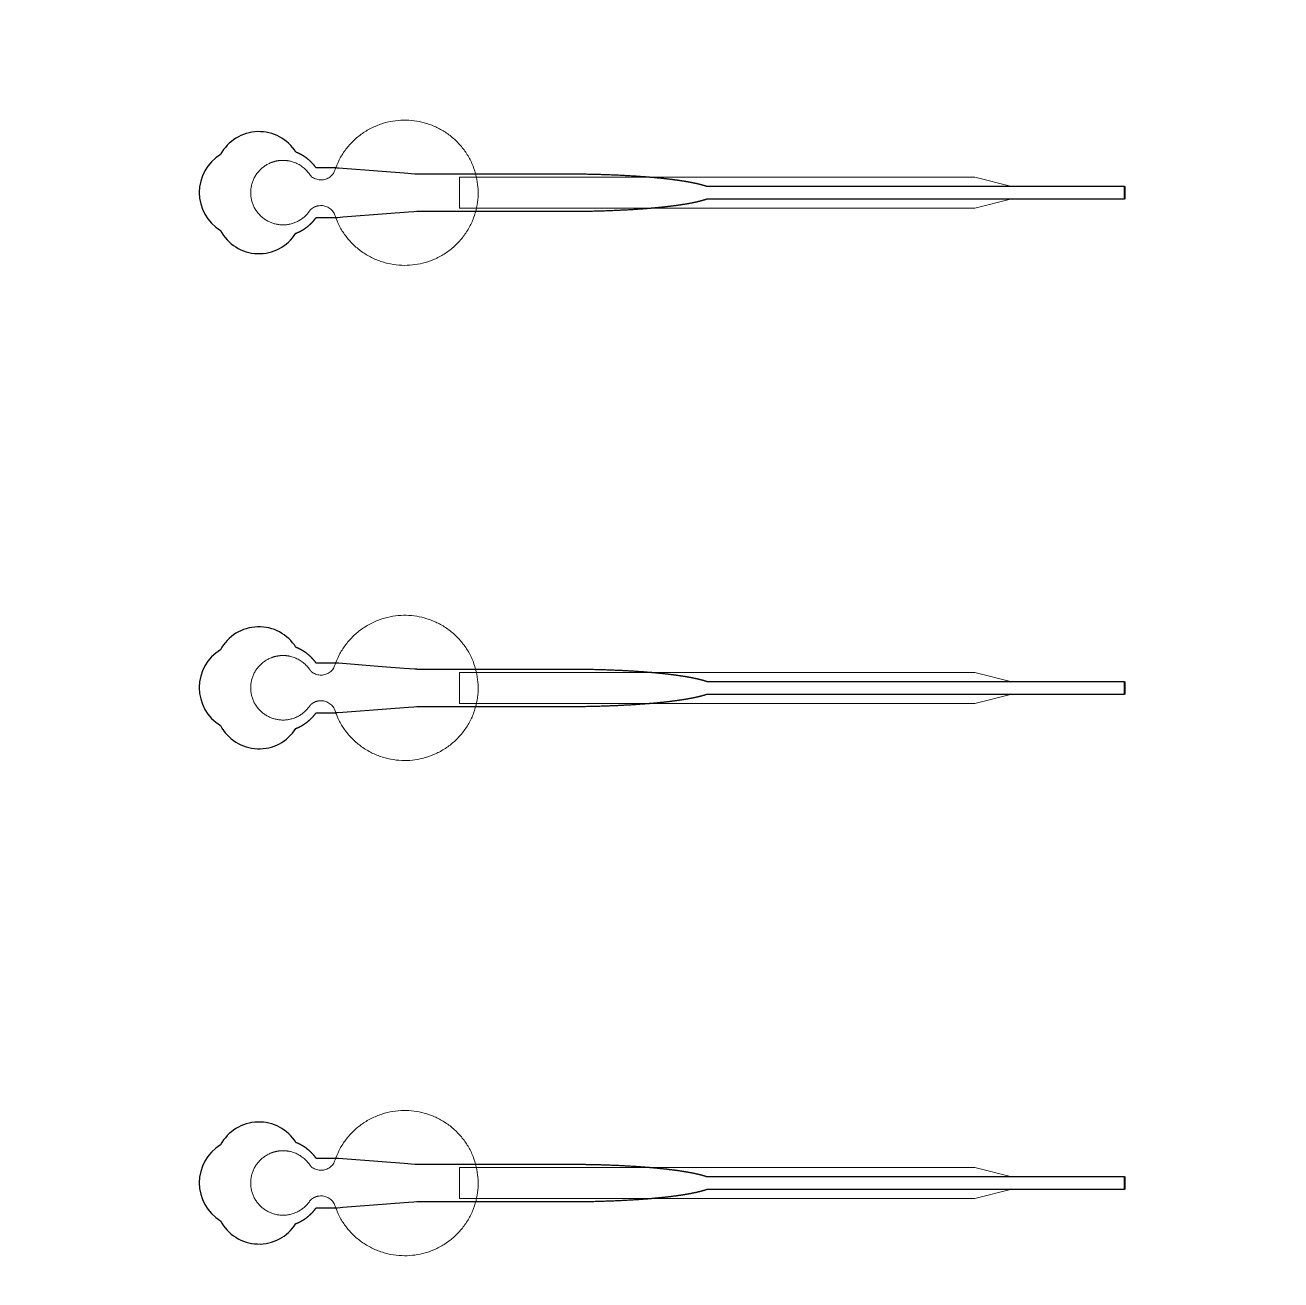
# Model space of a CAD drawing. Header units: inches. Extents: x -52997 to 52003, y -52254 to 52746.
# Drawn here: x 17342 to 22411, y -6581 to -1513 of the extents above; entities that cross this region are included whole.
import ezdxf

# ---------------------------------------------------------------- set-up
doc = ezdxf.new("R2010")
doc.units = ezdxf.units.IN
doc.header["$MEASUREMENT"] = 0
doc.layers.add('1', color=1, linetype='Continuous')
doc.layers.add('2', color=140, linetype='Continuous', lineweight=0)
doc.layers.add('3', color=90, linetype='Continuous', lineweight=0)

msp = doc.modelspace()

# ---------------------------------------------------------------- linework, layer by layer
at = {"layer": '1'}
for points in [[(-16283.4, -47485.7), (0, -47485.7), (16283.4, -47485.7, 5.999107)], [(-16250, -47285.7), (0, -47285.7), (16250, -47285.7, 5.986812)], [(-13685.8, -45485.7), (0, -45485.7), (13685.8, -45485.7, 6.794322)], [(18435, -2353.6), (18435.3, -2353.4), (18436.2, -2353.1), (18437, -2352.8), (18437.9, -2352.4), (18438.7, -2352.1), (18439.6, -2351.8), (18440.4, -2351.4), (18441.3, -2351), (18442.1, -2350.7), (18443, -2350.3), (18443.8, -2349.9), (18444.7, -2349.5), (18445.5, -2349.1), (18446.4, -2348.7), (18447.3, -2348.3), (18448.1, -2347.9), (18449, -2347.5), (18449.8, -2347.1), (18450.7, -2346.6), (18451.5, -2346.2), (18452.4, -2345.8), (18453.3, -2345.3), (18454.1, -2344.9), (18455, -2344.4), (18455.8, -2343.9), (18456.7, -2343.5), (18457.5, -2343), (18458.4, -2342.5), (18459.3, -2342), (18460.1, -2341.5), (18461, -2341), (18461.8, -2340.5), (18462.7, -2340), (18463.5, -2339.5), (18464.4, -2339), (18465.2, -2338.4), (18466.1, -2337.9), (18466.9, -2337.3), (18467.8, -2336.8), (18468.6, -2336.2), (18469.4, -2335.7), (18470.3, -2335.1), (18471.1, -2334.6), (18471.9, -2334), (18472.8, -2333.4), (18473.6, -2332.8), (18474.4, -2332.2), (18475.3, -2331.6), (18476.1, -2331), (18476.9, -2330.4), (18477.7, -2329.8), (18478.5, -2329.2), (18479.3, -2328.6), (18480.1, -2328), (18480.9, -2327.3), (18481.8, -2326.7), (18482.5, -2326.1), (18483.3, -2325.4), (18484.1, -2324.8), (18484.9, -2324.1), (18485.7, -2323.5), (18486.5, -2322.8), (18487.3, -2322.2), (18488, -2321.5), (18488.8, -2320.8), (18489.6, -2320.1), (18490.3, -2319.5), (18491.1, -2318.8), (18491.8, -2318.1), (18492.6, -2317.4), (18493.3, -2316.7), (18494.1, -2316), (18494.8, -2315.3), (18495.5, -2314.6), (18496.3, -2313.9), (18497, -2313.2), (18497.7, -2312.5), (18498.4, -2311.7), (18499.1, -2311), (18499.8, -2310.3), (18500.5, -2309.6), (18501.2, -2308.8), (18501.9, -2308.1), (18502.6, -2307.4), (18503.2, -2306.6), (18503.9, -2305.9), (18504.6, -2305.2), (18505.2, -2304.4), (18505.9, -2303.7), (18506.5, -2302.9), (18507.1, -2302.2), (18507.8, -2301.4), (18508.4, -2300.7), (18509, -2299.9), (18509.6, -2299.1), (18510.3, -2298.4), (18510.9, -2297.6), (18511.5, -2296.9), (18512, -2296.1), (18512.6, -2295.3), (18513.2, -2294.6), (18513.8, -2293.8), (18514.3, -2293), (18514.9, -2292.3), (18515.5, -2291.5), (18516, -2290.7), (18516.5, -2290), (18560.1, -2290), (18581.9, -2290), (18592.8, -2290), (18595.6, -2290), (18596.9, -2290), (18597, -2290), (18597, -2290), (18597, -2290), (18597, -2290), (18597, -2289.9), (18597.1, -2289.9), (18597.4, -2289.9), (18598.1, -2289.9), (18599.5, -2289.8), (18602.3, -2289.5), (18624.3, -2287.9), (18801, -2274.3), (18889.3, -2267.5), (18911.4, -2265.8), (18922.4, -2265), (18922.8, -2265), (18922.9, -2265), (18922.9, -2265), (18922.9, -2265), (18923, -2265), (18923.4, -2265), (19183.9, -2265), (19190.2, -2265), (19202.8, -2265), (19303.3, -2265), (19504.3, -2265), (19516.9, -2265), (19523.1, -2265), (19526.3, -2265), (19527.9, -2265), (19528.2, -2265), (19528.4, -2265), (19528.5, -2265), (19528.6, -2265), (19528.6, -2265), (19528.6, -2265), (19529.2, -2265), (19533.8, -2264.9), (19538.4, -2264.9), (19543, -2264.9), (19547.6, -2264.9), (19552.3, -2264.9), (19556.9, -2264.9), (19561.6, -2264.8), (19566.3, -2264.8), (19571, -2264.8), (19575.7, -2264.7), (19580.4, -2264.7), (19585.1, -2264.6), (19589.9, -2264.6), (19594.6, -2264.5), (19599.3, -2264.4), (19604.1, -2264.4), (19608.9, -2264.3), (19613.7, -2264.2), (19618.4, -2264.1), (19623.2, -2264), (19628, -2263.9), (19632.8, -2263.8), (19637.6, -2263.7), (19642.4, -2263.6), (19647.3, -2263.5), (19652.1, -2263.3), (19656.9, -2263.2), (19661.7, -2263.1), (19666.6, -2262.9), (19671.4, -2262.8), (19676.2, -2262.6), (19681.1, -2262.5), (19685.9, -2262.3), (19690.7, -2262.2), (19695.6, -2262), (19700.4, -2261.8), (19705.2, -2261.6), (19710, -2261.4), (19714.9, -2261.2), (19719.7, -2261), (19724.5, -2260.8), (19729.3, -2260.6), (19734.1, -2260.4), (19738.9, -2260.2), (19743.7, -2260), (19748.5, -2259.7), (19753.3, -2259.5), (19758, -2259.3), (19762.8, -2259), (19767.5, -2258.7), (19772.3, -2258.5), (19777, -2258.2), (19781.7, -2258), (19786.4, -2257.7), (19791.1, -2257.4), (19795.8, -2257.1), (19800.5, -2256.8), (19805.1, -2256.5), (19809.8, -2256.2), (19814.4, -2255.9), (19819, -2255.6), (19823.6, -2255.3), (19828.2, -2254.9), (19830.4, -2254.8), (19832.7, -2254.6), (19835, -2254.4), (19837.3, -2254.3), (19839.5, -2254.1), (19841.8, -2253.9), (19844, -2253.8), (19846.3, -2253.6), (19848.5, -2253.4), (19850.7, -2253.2), (19853, -2253), (19855.2, -2252.9), (19857.4, -2252.7), (19859.6, -2252.5), (19861.8, -2252.3), (19864.1, -2252.1), (19866.3, -2251.9), (19868.4, -2251.8), (19870.6, -2251.6), (19872.8, -2251.4), (19875, -2251.2), (19877.2, -2251), (19879.3, -2250.8), (19881.5, -2250.6), (19883.6, -2250.4), (19885.8, -2250.2), (19887.9, -2250), (19890, -2249.8), (19892.2, -2249.6), (19894.3, -2249.4), (19896.4, -2249.2), (19898.5, -2249), (19900.6, -2248.8), (19902.7, -2248.6), (19904.8, -2248.4), (19906.8, -2248.2), (19908.9, -2248), (19911, -2247.7), (19913, -2247.5), (19915.1, -2247.3), (19917.1, -2247.1), (19919.2, -2246.9), (19921.2, -2246.7), (19923.2, -2246.4), (19925.2, -2246.2), (19927.2, -2246), (19929.2, -2245.8), (19931.2, -2245.6), (19933.2, -2245.3), (19935.2, -2245.1), (19937.1, -2244.9), (19939.1, -2244.7), (19941, -2244.4), (19943, -2244.2), (19944.9, -2244), (19946.8, -2243.7), (19948.7, -2243.5), (19950.7, -2243.3), (19952.6, -2243), (19954.4, -2242.8), (19956.3, -2242.5), (19958.2, -2242.3), (19960.1, -2242.1), (19961.9, -2241.8), (19963.8, -2241.6), (19965.6, -2241.3), (19967.4, -2241.1), (19969.3, -2240.9), (19971.1, -2240.6), (19972.9, -2240.4), (19974.7, -2240.1), (19976.5, -2239.9), (19978.2, -2239.6), (19980, -2239.4), (19981.8, -2239.1), (19983.5, -2238.9), (19985.2, -2238.6), (19987, -2238.3), (19988.7, -2238.1), (19990.4, -2237.8), (19992.1, -2237.6), (19993.8, -2237.3), (19995.5, -2237.1), (19997.2, -2236.8), (19998.8, -2236.5), (20000.5, -2236.3), (20002.1, -2236), (20003.7, -2235.8), (20005.4, -2235.5), (20007, -2235.2), (20008.6, -2235), (20010.2, -2234.7), (20011.8, -2234.4), (20013.3, -2234.2), (20014.9, -2233.9), (20016.5, -2233.6), (20018, -2233.3), (20019.5, -2233.1), (20021, -2232.8), (20022.6, -2232.5), (20024.1, -2232.3), (20025.6, -2232), (20027, -2231.7), (20028.5, -2231.4), (20030, -2231.2), (20031.4, -2230.9), (20032.9, -2230.6), (20034.3, -2230.3), (20035.7, -2230), (20037.1, -2229.8), (20038.5, -2229.5), (20039.9, -2229.2), (20041.3, -2228.9), (20042.6, -2228.6), (20044, -2228.4), (20045.3, -2228.1), (20046.7, -2227.8), (20048, -2227.5), (20049.3, -2227.2), (20050.6, -2226.9), (20051.9, -2226.6), (20053.2, -2226.4), (20054.4, -2226.1), (20055.7, -2225.8), (20057, -2225.5), (20058.2, -2225.2), (20059.4, -2224.9), (20060.6, -2224.6), (20061.8, -2224.3), (20063, -2224), (20064.2, -2223.8), (20065.4, -2223.5), (20066.5, -2223.2), (20067.7, -2222.9), (20068.8, -2222.6), (20069.9, -2222.3), (20071.1, -2222), (20072.2, -2221.7), (20073.3, -2221.4), (20074.3, -2221.1), (20075.4, -2220.8), (20076.5, -2220.5), (20077.5, -2220.2), (20078.6, -2219.9), (20079.6, -2219.6), (20080.6, -2219.3), (20081.6, -2219), (20082.6, -2218.8), (20083.6, -2218.5), (20084.6, -2218.2), (20085.5, -2217.9), (20086.5, -2217.6), (20087.4, -2217.3), (20088.3, -2217), (20089.3, -2216.7), (20090.2, -2216.4), (20091.1, -2216.1), (20091.9, -2215.8), (20092.8, -2215.5), (20094.2, -2215), (21779.9, -2215.2), (21779.9, -2165), (20094.3, -2165), (20094, -2164.9), (20093.2, -2164.6), (20092.3, -2164.2), (20091.4, -2163.9), (20090.5, -2163.6), (20089.6, -2163.3), (20088.7, -2163), (20087.8, -2162.7), (20086.8, -2162.4), (20085.9, -2162.2), (20084.9, -2161.9), (20083.9, -2161.6), (20083, -2161.3), (20082, -2161), (20081, -2160.7), (20079.9, -2160.4), (20078.9, -2160.1), (20077.9, -2159.8), (20076.8, -2159.5), (20075.8, -2159.2), (20074.7, -2158.9), (20073.6, -2158.6), (20072.5, -2158.3), (20071.4, -2158), (20070.3, -2157.7), (20069.2, -2157.4), (20068, -2157.1), (20066.9, -2156.8), (20065.7, -2156.5), (20064.6, -2156.2), (20063.4, -2155.9), (20062.2, -2155.6), (20061, -2155.4), (20059.8, -2155.1), (20058.5, -2154.8), (20057.3, -2154.5), (20056.1, -2154.2), (20054.8, -2153.9), (20053.5, -2153.6), (20052.3, -2153.3), (20051, -2153), (20049.7, -2152.8), (20048.4, -2152.5), (20047, -2152.2), (20045.7, -2151.9), (20044.3, -2151.6), (20043, -2151.3), (20041.6, -2151.1), (20040.3, -2150.8), (20038.9, -2150.5), (20037.5, -2150.2), (20036.1, -2149.9), (20034.6, -2149.7), (20033.2, -2149.4), (20031.8, -2149.1), (20030.3, -2148.8), (20028.9, -2148.5), (20027.4, -2148.3), (20025.9, -2148), (20024.4, -2147.7), (20022.9, -2147.4), (20021.4, -2147.2), (20019.9, -2146.9), (20018.3, -2146.6), (20016.8, -2146.3), (20015.3, -2146.1), (20013.7, -2145.8), (20012.1, -2145.5), (20010.5, -2145.3), (20008.9, -2145), (20007.3, -2144.7), (20005.7, -2144.5), (20004.1, -2144.2), (20002.5, -2143.9), (20000.8, -2143.7), (19999.2, -2143.4), (19997.5, -2143.2), (19995.8, -2142.9), (19994.2, -2142.6), (19992.5, -2142.4), (19990.8, -2142.1), (19989.1, -2141.9), (19987.3, -2141.6), (19985.6, -2141.4), (19983.9, -2141.1), (19982.1, -2140.8), (19980.4, -2140.6), (19978.6, -2140.3), (19976.8, -2140.1), (19975, -2139.8), (19973.2, -2139.6), (19971.4, -2139.3), (19969.6, -2139.1), (19967.8, -2138.9), (19966, -2138.6), (19964.1, -2138.4), (19962.3, -2138.1), (19960.4, -2137.9), (19958.6, -2137.6), (19956.7, -2137.4), (19954.8, -2137.2), (19952.9, -2136.9), (19951, -2136.7), (19949.1, -2136.5), (19947.2, -2136.2), (19945.3, -2136), (19943.4, -2135.8), (19941.4, -2135.5), (19939.5, -2135.3), (19937.5, -2135.1), (19935.6, -2134.8), (19933.6, -2134.6), (19931.6, -2134.4), (19929.6, -2134.2), (19927.6, -2133.9), (19925.6, -2133.7), (19923.6, -2133.5), (19921.6, -2133.3), (19919.6, -2133.1), (19917.6, -2132.8), (19915.5, -2132.6), (19913.5, -2132.4), (19911.4, -2132.2), (19909.4, -2132), (19907.3, -2131.8), (19905.2, -2131.6), (19903.1, -2131.4), (19901.1, -2131.1), (19899, -2130.9), (19896.9, -2130.7), (19894.7, -2130.5), (19892.6, -2130.3), (19890.5, -2130.1), (19888.4, -2129.9), (19886.3, -2129.7), (19884.1, -2129.5), (19882, -2129.3), (19879.8, -2129.1), (19877.7, -2128.9), (19875.5, -2128.8), (19873.3, -2128.6), (19871.1, -2128.4), (19869, -2128.2), (19866.8, -2128), (19864.6, -2127.8), (19862.4, -2127.6), (19860.2, -2127.4), (19858, -2127.3), (19855.8, -2127.1), (19853.5, -2126.9), (19851.3, -2126.7), (19849.1, -2126.5), (19846.8, -2126.4), (19844.6, -2126.2), (19842.4, -2126), (19840.1, -2125.8), (19837.9, -2125.7), (19835.6, -2125.5), (19833.3, -2125.3), (19831.1, -2125.2), (19826.5, -2124.8), (19821.9, -2124.5), (19817.4, -2124.2), (19812.8, -2123.9), (19808.1, -2123.6), (19803.5, -2123.3), (19798.9, -2123), (19794.2, -2122.7), (19789.5, -2122.4), (19784.9, -2122.1), (19780.2, -2121.9), (19775.5, -2121.6), (19770.7, -2121.3), (19766, -2121.1), (19761.3, -2120.8), (19756.5, -2120.6), (19751.8, -2120.3), (19747, -2120.1), (19742.2, -2119.9), (19737.5, -2119.6), (19732.7, -2119.4), (19727.9, -2119.2), (19723.1, -2119), (19718.3, -2118.8), (19713.5, -2118.6), (19708.7, -2118.4), (19703.9, -2118.2), (19699.1, -2118), (19694.3, -2117.9), (19689.5, -2117.7), (19684.7, -2117.5), (19679.9, -2117.4), (19675, -2117.2), (19670.2, -2117.1), (19665.4, -2116.9), (19660.6, -2116.8), (19655.8, -2116.7), (19651, -2116.5), (19646.2, -2116.4), (19641.5, -2116.3), (19636.7, -2116.2), (19631.9, -2116.1), (19627.1, -2116), (19622.3, -2115.9), (19617.6, -2115.8), (19612.8, -2115.7), (19608.1, -2115.6), (19603.4, -2115.5), (19598.6, -2115.5), (19593.9, -2115.4), (19589.2, -2115.3), (19584.5, -2115.3), (19579.8, -2115.2), (19575.1, -2115.2), (19570.4, -2115.1), (19565.8, -2115.1), (19561.1, -2115.1), (19556.5, -2115), (19551.9, -2115), (19547.3, -2115), (19542.7, -2115), (19540.4, -2115), (19539.8, -2115), (19539.5, -2115), (19539.4, -2115), (19539.2, -2115), (19537.6, -2115), (19531.2, -2115), (19518.5, -2115), (19467.5, -2115), (19263.5, -2115), (19212.6, -2115), (19187.1, -2115), (19180.7, -2115), (19179.1, -2115), (18923.3, -2115), (18922.9, -2115), (18922.9, -2115), (18922.9, -2115), (18922.8, -2115), (18922.7, -2115), (18922.4, -2114.9), (18921, -2114.8), (18915.5, -2114.4), (18871.3, -2111), (18783, -2104.2), (18606.4, -2090.7), (18600.8, -2090.2), (18598.1, -2090), (18597.4, -2090), (18597, -2090), (18597, -2090), (18597, -2090), (18597, -2090), (18597, -2090), (18596.9, -2090), (18596.9, -2090), (18596.6, -2090), (18593.8, -2090), (18588.4, -2090), (18577.5, -2090), (18555.7, -2090), (18533.9, -2090), (18523, -2090), (18517.6, -2090), (18516.9, -2090), (18516.7, -2090), (18516.6, -2090), (18516.6, -2090), (18516.6, -2090), (18516.5, -2090), (18516.5, -2089.9), (18516.1, -2089.4), (18515.3, -2088.2), (18514.5, -2087.1), (18513.7, -2086), (18512.9, -2084.9), (18512, -2083.8), (18511.2, -2082.6), (18510.3, -2081.5), (18509.4, -2080.4), (18508.5, -2079.3), (18507.6, -2078.2), (18506.7, -2077.1), (18505.7, -2076), (18504.8, -2074.9), (18503.8, -2073.8), (18502.8, -2072.7), (18501.8, -2071.7), (18500.8, -2070.6), (18499.8, -2069.5), (18498.8, -2068.4), (18497.8, -2067.4), (18496.7, -2066.3), (18495.6, -2065.3), (18494.6, -2064.2), (18493.5, -2063.2), (18492.4, -2062.2), (18491.3, -2061.1), (18490.1, -2060.1), (18489, -2059.1), (18487.9, -2058.1), (18486.7, -2057.1), (18485.5, -2056.1), (18484.4, -2055.1), (18483.2, -2054.2), (18482, -2053.2), (18480.8, -2052.3), (18479.5, -2051.3), (18478.3, -2050.4), (18477.1, -2049.4), (18475.8, -2048.5), (18474.6, -2047.6), (18473.3, -2046.7), (18472, -2045.8), (18470.7, -2044.9), (18469.4, -2044.1), (18468.1, -2043.2), (18466.8, -2042.4), (18465.5, -2041.5), (18464.2, -2040.7), (18462.8, -2039.9), (18461.5, -2039.1), (18460.1, -2038.3), (18458.8, -2037.5), (18457.4, -2036.8), (18456.1, -2036), (18454.7, -2035.3), (18453.3, -2034.5), (18451.9, -2033.8), (18450.5, -2033.1), (18449.1, -2032.4), (18447.7, -2031.8), (18446.3, -2031.1), (18444.9, -2030.4), (18443.5, -2029.8), (18442, -2029.2), (18440.6, -2028.6), (18439.2, -2028), (18437.8, -2027.4), (18436.3, -2026.8), (18435.1, -2026.4, 0.576044), (18130.5, -2035.7, 0.560065), (18130.5, -2342.2, 0.578435)], [(18435, -4353.6), (18435.3, -4353.4), (18436.2, -4353.1), (18437, -4352.8), (18437.9, -4352.4), (18438.7, -4352.1), (18439.6, -4351.8), (18440.4, -4351.4), (18441.3, -4351), (18442.1, -4350.7), (18443, -4350.3), (18443.8, -4349.9), (18444.7, -4349.5), (18445.5, -4349.1), (18446.4, -4348.7), (18447.3, -4348.3), (18448.1, -4347.9), (18449, -4347.5), (18449.8, -4347.1), (18450.7, -4346.6), (18451.5, -4346.2), (18452.4, -4345.8), (18453.3, -4345.3), (18454.1, -4344.9), (18455, -4344.4), (18455.8, -4343.9), (18456.7, -4343.5), (18457.5, -4343), (18458.4, -4342.5), (18459.3, -4342), (18460.1, -4341.5), (18461, -4341), (18461.8, -4340.5), (18462.7, -4340), (18463.5, -4339.5), (18464.4, -4339), (18465.2, -4338.4), (18466.1, -4337.9), (18466.9, -4337.3), (18467.8, -4336.8), (18468.6, -4336.2), (18469.4, -4335.7), (18470.3, -4335.1), (18471.1, -4334.6), (18471.9, -4334), (18472.8, -4333.4), (18473.6, -4332.8), (18474.4, -4332.2), (18475.3, -4331.6), (18476.1, -4331), (18476.9, -4330.4), (18477.7, -4329.8), (18478.5, -4329.2), (18479.3, -4328.6), (18480.1, -4328), (18480.9, -4327.3), (18481.8, -4326.7), (18482.5, -4326.1), (18483.3, -4325.4), (18484.1, -4324.8), (18484.9, -4324.1), (18485.7, -4323.5), (18486.5, -4322.8), (18487.3, -4322.2), (18488, -4321.5), (18488.8, -4320.8), (18489.6, -4320.1), (18490.3, -4319.5), (18491.1, -4318.8), (18491.8, -4318.1), (18492.6, -4317.4), (18493.3, -4316.7), (18494.1, -4316), (18494.8, -4315.3), (18495.5, -4314.6), (18496.3, -4313.9), (18497, -4313.2), (18497.7, -4312.5), (18498.4, -4311.7), (18499.1, -4311), (18499.8, -4310.3), (18500.5, -4309.6), (18501.2, -4308.8), (18501.9, -4308.1), (18502.6, -4307.4), (18503.2, -4306.6), (18503.9, -4305.9), (18504.6, -4305.2), (18505.2, -4304.4), (18505.9, -4303.7), (18506.5, -4302.9), (18507.1, -4302.2), (18507.8, -4301.4), (18508.4, -4300.7), (18509, -4299.9), (18509.6, -4299.1), (18510.3, -4298.4), (18510.9, -4297.6), (18511.5, -4296.9), (18512, -4296.1), (18512.6, -4295.3), (18513.2, -4294.6), (18513.8, -4293.8), (18514.3, -4293), (18514.9, -4292.3), (18515.5, -4291.5), (18516, -4290.7), (18516.5, -4290), (18560.1, -4290), (18581.9, -4290), (18592.8, -4290), (18595.6, -4290), (18596.9, -4290), (18597, -4290), (18597, -4290), (18597, -4290), (18597, -4290), (18597, -4289.9), (18597.1, -4289.9), (18597.4, -4289.9), (18598.1, -4289.9), (18599.5, -4289.8), (18602.3, -4289.5), (18624.3, -4287.9), (18801, -4274.3), (18889.3, -4267.5), (18911.4, -4265.8), (18922.4, -4265), (18922.8, -4265), (18922.9, -4265), (18922.9, -4265), (18922.9, -4265), (18923, -4265), (18923.4, -4265), (19183.9, -4265), (19190.2, -4265), (19202.8, -4265), (19303.3, -4265), (19504.3, -4265), (19516.9, -4265), (19523.1, -4265), (19526.3, -4265), (19527.9, -4265), (19528.2, -4265), (19528.4, -4265), (19528.5, -4265), (19528.6, -4265), (19528.6, -4265), (19528.6, -4265), (19529.2, -4265), (19533.8, -4264.9), (19538.4, -4264.9), (19543, -4264.9), (19547.6, -4264.9), (19552.3, -4264.9), (19556.9, -4264.9), (19561.6, -4264.8), (19566.3, -4264.8), (19571, -4264.8), (19575.7, -4264.7), (19580.4, -4264.7), (19585.1, -4264.6), (19589.9, -4264.6), (19594.6, -4264.5), (19599.3, -4264.4), (19604.1, -4264.4), (19608.9, -4264.3), (19613.7, -4264.2), (19618.4, -4264.1), (19623.2, -4264), (19628, -4263.9), (19632.8, -4263.8), (19637.6, -4263.7), (19642.4, -4263.6), (19647.3, -4263.5), (19652.1, -4263.3), (19656.9, -4263.2), (19661.7, -4263.1), (19666.6, -4262.9), (19671.4, -4262.8), (19676.2, -4262.6), (19681.1, -4262.5), (19685.9, -4262.3), (19690.7, -4262.2), (19695.6, -4262), (19700.4, -4261.8), (19705.2, -4261.6), (19710, -4261.4), (19714.9, -4261.2), (19719.7, -4261), (19724.5, -4260.8), (19729.3, -4260.6), (19734.1, -4260.4), (19738.9, -4260.2), (19743.7, -4260), (19748.5, -4259.7), (19753.3, -4259.5), (19758, -4259.3), (19762.8, -4259), (19767.5, -4258.7), (19772.3, -4258.5), (19777, -4258.2), (19781.7, -4258), (19786.4, -4257.7), (19791.1, -4257.4), (19795.8, -4257.1), (19800.5, -4256.8), (19805.1, -4256.5), (19809.8, -4256.2), (19814.4, -4255.9), (19819, -4255.6), (19823.6, -4255.3), (19828.2, -4254.9), (19830.4, -4254.8), (19832.7, -4254.6), (19835, -4254.4), (19837.3, -4254.3), (19839.5, -4254.1), (19841.8, -4253.9), (19844, -4253.8), (19846.3, -4253.6), (19848.5, -4253.4), (19850.7, -4253.2), (19853, -4253), (19855.2, -4252.9), (19857.4, -4252.7), (19859.6, -4252.5), (19861.8, -4252.3), (19864.1, -4252.1), (19866.3, -4251.9), (19868.4, -4251.8), (19870.6, -4251.6), (19872.8, -4251.4), (19875, -4251.2), (19877.2, -4251), (19879.3, -4250.8), (19881.5, -4250.6), (19883.6, -4250.4), (19885.8, -4250.2), (19887.9, -4250), (19890, -4249.8), (19892.2, -4249.6), (19894.3, -4249.4), (19896.4, -4249.2), (19898.5, -4249), (19900.6, -4248.8), (19902.7, -4248.6), (19904.8, -4248.4), (19906.8, -4248.2), (19908.9, -4248), (19911, -4247.7), (19913, -4247.5), (19915.1, -4247.3), (19917.1, -4247.1), (19919.2, -4246.9), (19921.2, -4246.7), (19923.2, -4246.4), (19925.2, -4246.2), (19927.2, -4246), (19929.2, -4245.8), (19931.2, -4245.6), (19933.2, -4245.3), (19935.2, -4245.1), (19937.1, -4244.9), (19939.1, -4244.7), (19941, -4244.4), (19943, -4244.2), (19944.9, -4244), (19946.8, -4243.7), (19948.7, -4243.5), (19950.7, -4243.3), (19952.6, -4243), (19954.4, -4242.8), (19956.3, -4242.5), (19958.2, -4242.3), (19960.1, -4242.1), (19961.9, -4241.8), (19963.8, -4241.6), (19965.6, -4241.3), (19967.4, -4241.1), (19969.3, -4240.9), (19971.1, -4240.6), (19972.9, -4240.4), (19974.7, -4240.1), (19976.5, -4239.9), (19978.2, -4239.6), (19980, -4239.4), (19981.8, -4239.1), (19983.5, -4238.9), (19985.2, -4238.6), (19987, -4238.3), (19988.7, -4238.1), (19990.4, -4237.8), (19992.1, -4237.6), (19993.8, -4237.3), (19995.5, -4237.1), (19997.2, -4236.8), (19998.8, -4236.5), (20000.5, -4236.3), (20002.1, -4236), (20003.7, -4235.8), (20005.4, -4235.5), (20007, -4235.2), (20008.6, -4235), (20010.2, -4234.7), (20011.8, -4234.4), (20013.3, -4234.2), (20014.9, -4233.9), (20016.5, -4233.6), (20018, -4233.3), (20019.5, -4233.1), (20021, -4232.8), (20022.6, -4232.5), (20024.1, -4232.3), (20025.6, -4232), (20027, -4231.7), (20028.5, -4231.4), (20030, -4231.2), (20031.4, -4230.9), (20032.9, -4230.6), (20034.3, -4230.3), (20035.7, -4230), (20037.1, -4229.8), (20038.5, -4229.5), (20039.9, -4229.2), (20041.3, -4228.9), (20042.6, -4228.6), (20044, -4228.4), (20045.3, -4228.1), (20046.7, -4227.8), (20048, -4227.5), (20049.3, -4227.2), (20050.6, -4226.9), (20051.9, -4226.6), (20053.2, -4226.4), (20054.4, -4226.1), (20055.7, -4225.8), (20057, -4225.5), (20058.2, -4225.2), (20059.4, -4224.9), (20060.6, -4224.6), (20061.8, -4224.3), (20063, -4224), (20064.2, -4223.8), (20065.4, -4223.5), (20066.5, -4223.2), (20067.7, -4222.9), (20068.8, -4222.6), (20069.9, -4222.3), (20071.1, -4222), (20072.2, -4221.7), (20073.3, -4221.4), (20074.3, -4221.1), (20075.4, -4220.8), (20076.5, -4220.5), (20077.5, -4220.2), (20078.6, -4219.9), (20079.6, -4219.6), (20080.6, -4219.3), (20081.6, -4219), (20082.6, -4218.8), (20083.6, -4218.5), (20084.6, -4218.2), (20085.5, -4217.9), (20086.5, -4217.6), (20087.4, -4217.3), (20088.3, -4217), (20089.3, -4216.7), (20090.2, -4216.4), (20091.1, -4216.1), (20091.9, -4215.8), (20092.8, -4215.5), (20094.2, -4215), (21779.9, -4215.2), (21779.9, -4165), (20094.3, -4165), (20094, -4164.9), (20093.2, -4164.6), (20092.3, -4164.2), (20091.4, -4163.9), (20090.5, -4163.6), (20089.6, -4163.3), (20088.7, -4163), (20087.8, -4162.7), (20086.8, -4162.4), (20085.9, -4162.2), (20084.9, -4161.9), (20083.9, -4161.6), (20083, -4161.3), (20082, -4161), (20081, -4160.7), (20079.9, -4160.4), (20078.9, -4160.1), (20077.9, -4159.8), (20076.8, -4159.5), (20075.8, -4159.2), (20074.7, -4158.9), (20073.6, -4158.6), (20072.5, -4158.3), (20071.4, -4158), (20070.3, -4157.7), (20069.2, -4157.4), (20068, -4157.1), (20066.9, -4156.8), (20065.7, -4156.5), (20064.6, -4156.2), (20063.4, -4155.9), (20062.2, -4155.6), (20061, -4155.4), (20059.8, -4155.1), (20058.5, -4154.8), (20057.3, -4154.5), (20056.1, -4154.2), (20054.8, -4153.9), (20053.5, -4153.6), (20052.3, -4153.3), (20051, -4153), (20049.7, -4152.8), (20048.4, -4152.5), (20047, -4152.2), (20045.7, -4151.9), (20044.3, -4151.6), (20043, -4151.3), (20041.6, -4151.1), (20040.3, -4150.8), (20038.9, -4150.5), (20037.5, -4150.2), (20036.1, -4149.9), (20034.6, -4149.7), (20033.2, -4149.4), (20031.8, -4149.1), (20030.3, -4148.8), (20028.9, -4148.5), (20027.4, -4148.3), (20025.9, -4148), (20024.4, -4147.7), (20022.9, -4147.4), (20021.4, -4147.2), (20019.9, -4146.9), (20018.3, -4146.6), (20016.8, -4146.3), (20015.3, -4146.1), (20013.7, -4145.8), (20012.1, -4145.5), (20010.5, -4145.3), (20008.9, -4145), (20007.3, -4144.7), (20005.7, -4144.5), (20004.1, -4144.2), (20002.5, -4143.9), (20000.8, -4143.7), (19999.2, -4143.4), (19997.5, -4143.2), (19995.8, -4142.9), (19994.2, -4142.6), (19992.5, -4142.4), (19990.8, -4142.1), (19989.1, -4141.9), (19987.3, -4141.6), (19985.6, -4141.4), (19983.9, -4141.1), (19982.1, -4140.8), (19980.4, -4140.6), (19978.6, -4140.3), (19976.8, -4140.1), (19975, -4139.8), (19973.2, -4139.6), (19971.4, -4139.3), (19969.6, -4139.1), (19967.8, -4138.9), (19966, -4138.6), (19964.1, -4138.4), (19962.3, -4138.1), (19960.4, -4137.9), (19958.6, -4137.6), (19956.7, -4137.4), (19954.8, -4137.2), (19952.9, -4136.9), (19951, -4136.7), (19949.1, -4136.5), (19947.2, -4136.2), (19945.3, -4136), (19943.4, -4135.8), (19941.4, -4135.5), (19939.5, -4135.3), (19937.5, -4135.1), (19935.6, -4134.8), (19933.6, -4134.6), (19931.6, -4134.4), (19929.6, -4134.2), (19927.6, -4133.9), (19925.6, -4133.7), (19923.6, -4133.5), (19921.6, -4133.3), (19919.6, -4133.1), (19917.6, -4132.8), (19915.5, -4132.6), (19913.5, -4132.4), (19911.4, -4132.2), (19909.4, -4132), (19907.3, -4131.8), (19905.2, -4131.6), (19903.1, -4131.4), (19901.1, -4131.1), (19899, -4130.9), (19896.9, -4130.7), (19894.7, -4130.5), (19892.6, -4130.3), (19890.5, -4130.1), (19888.4, -4129.9), (19886.3, -4129.7), (19884.1, -4129.5), (19882, -4129.3), (19879.8, -4129.1), (19877.7, -4128.9), (19875.5, -4128.8), (19873.3, -4128.6), (19871.1, -4128.4), (19869, -4128.2), (19866.8, -4128), (19864.6, -4127.8), (19862.4, -4127.6), (19860.2, -4127.4), (19858, -4127.3), (19855.8, -4127.1), (19853.5, -4126.9), (19851.3, -4126.7), (19849.1, -4126.5), (19846.8, -4126.4), (19844.6, -4126.2), (19842.4, -4126), (19840.1, -4125.8), (19837.9, -4125.7), (19835.6, -4125.5), (19833.3, -4125.3), (19831.1, -4125.2), (19826.5, -4124.8), (19821.9, -4124.5), (19817.4, -4124.2), (19812.8, -4123.9), (19808.1, -4123.6), (19803.5, -4123.3), (19798.9, -4123), (19794.2, -4122.7), (19789.5, -4122.4), (19784.9, -4122.1), (19780.2, -4121.9), (19775.5, -4121.6), (19770.7, -4121.3), (19766, -4121.1), (19761.3, -4120.8), (19756.5, -4120.6), (19751.8, -4120.3), (19747, -4120.1), (19742.2, -4119.9), (19737.5, -4119.6), (19732.7, -4119.4), (19727.9, -4119.2), (19723.1, -4119), (19718.3, -4118.8), (19713.5, -4118.6), (19708.7, -4118.4), (19703.9, -4118.2), (19699.1, -4118), (19694.3, -4117.9), (19689.5, -4117.7), (19684.7, -4117.5), (19679.9, -4117.4), (19675, -4117.2), (19670.2, -4117.1), (19665.4, -4116.9), (19660.6, -4116.8), (19655.8, -4116.7), (19651, -4116.5), (19646.2, -4116.4), (19641.5, -4116.3), (19636.7, -4116.2), (19631.9, -4116.1), (19627.1, -4116), (19622.3, -4115.9), (19617.6, -4115.8), (19612.8, -4115.7), (19608.1, -4115.6), (19603.4, -4115.5), (19598.6, -4115.5), (19593.9, -4115.4), (19589.2, -4115.3), (19584.5, -4115.3), (19579.8, -4115.2), (19575.1, -4115.2), (19570.4, -4115.1), (19565.8, -4115.1), (19561.1, -4115.1), (19556.5, -4115), (19551.9, -4115), (19547.3, -4115), (19542.7, -4115), (19540.4, -4115), (19539.8, -4115), (19539.5, -4115), (19539.4, -4115), (19539.2, -4115), (19537.6, -4115), (19531.2, -4115), (19518.5, -4115), (19467.5, -4115), (19263.5, -4115), (19212.6, -4115), (19187.1, -4115), (19180.7, -4115), (19179.1, -4115), (18923.3, -4115), (18922.9, -4115), (18922.9, -4115), (18922.9, -4115), (18922.8, -4115), (18922.7, -4115), (18922.4, -4114.9), (18921, -4114.8), (18915.5, -4114.4), (18871.3, -4111), (18783, -4104.2), (18606.4, -4090.7), (18600.8, -4090.2), (18598.1, -4090), (18597.4, -4090), (18597, -4090), (18597, -4090), (18597, -4090), (18597, -4090), (18597, -4090), (18596.9, -4090), (18596.9, -4090), (18596.6, -4090), (18593.8, -4090), (18588.4, -4090), (18577.5, -4090), (18555.7, -4090), (18533.9, -4090), (18523, -4090), (18517.6, -4090), (18516.9, -4090), (18516.7, -4090), (18516.6, -4090), (18516.6, -4090), (18516.6, -4090), (18516.5, -4090), (18516.5, -4089.9), (18516.1, -4089.4), (18515.3, -4088.2), (18514.5, -4087.1), (18513.7, -4086), (18512.9, -4084.9), (18512, -4083.8), (18511.2, -4082.6), (18510.3, -4081.5), (18509.4, -4080.4), (18508.5, -4079.3), (18507.6, -4078.2), (18506.7, -4077.1), (18505.7, -4076), (18504.8, -4074.9), (18503.8, -4073.8), (18502.8, -4072.7), (18501.8, -4071.7), (18500.8, -4070.6), (18499.8, -4069.5), (18498.8, -4068.4), (18497.8, -4067.4), (18496.7, -4066.3), (18495.6, -4065.3), (18494.6, -4064.2), (18493.5, -4063.2), (18492.4, -4062.2), (18491.3, -4061.1), (18490.1, -4060.1), (18489, -4059.1), (18487.9, -4058.1), (18486.7, -4057.1), (18485.5, -4056.1), (18484.4, -4055.1), (18483.2, -4054.2), (18482, -4053.2), (18480.8, -4052.3), (18479.5, -4051.3), (18478.3, -4050.4), (18477.1, -4049.4), (18475.8, -4048.5), (18474.6, -4047.6), (18473.3, -4046.7), (18472, -4045.8), (18470.7, -4044.9), (18469.4, -4044.1), (18468.1, -4043.2), (18466.8, -4042.4), (18465.5, -4041.5), (18464.2, -4040.7), (18462.8, -4039.9), (18461.5, -4039.1), (18460.1, -4038.3), (18458.8, -4037.5), (18457.4, -4036.8), (18456.1, -4036), (18454.7, -4035.3), (18453.3, -4034.5), (18451.9, -4033.8), (18450.5, -4033.1), (18449.1, -4032.4), (18447.7, -4031.8), (18446.3, -4031.1), (18444.9, -4030.4), (18443.5, -4029.8), (18442, -4029.2), (18440.6, -4028.6), (18439.2, -4028), (18437.8, -4027.4), (18436.3, -4026.8), (18435.1, -4026.4, 0.576044), (18130.5, -4035.7, 0.560065), (18130.5, -4342.2, 0.578435)], [(18435, -6353.6), (18435.3, -6353.4), (18436.2, -6353.1), (18437, -6352.8), (18437.9, -6352.4), (18438.7, -6352.1), (18439.6, -6351.8), (18440.4, -6351.4), (18441.3, -6351), (18442.1, -6350.7), (18443, -6350.3), (18443.8, -6349.9), (18444.7, -6349.5), (18445.5, -6349.1), (18446.4, -6348.7), (18447.3, -6348.3), (18448.1, -6347.9), (18449, -6347.5), (18449.8, -6347.1), (18450.7, -6346.6), (18451.5, -6346.2), (18452.4, -6345.8), (18453.3, -6345.3), (18454.1, -6344.9), (18455, -6344.4), (18455.8, -6343.9), (18456.7, -6343.5), (18457.5, -6343), (18458.4, -6342.5), (18459.3, -6342), (18460.1, -6341.5), (18461, -6341), (18461.8, -6340.5), (18462.7, -6340), (18463.5, -6339.5), (18464.4, -6339), (18465.2, -6338.4), (18466.1, -6337.9), (18466.9, -6337.3), (18467.8, -6336.8), (18468.6, -6336.2), (18469.4, -6335.7), (18470.3, -6335.1), (18471.1, -6334.6), (18471.9, -6334), (18472.8, -6333.4), (18473.6, -6332.8), (18474.4, -6332.2), (18475.3, -6331.6), (18476.1, -6331), (18476.9, -6330.4), (18477.7, -6329.8), (18478.5, -6329.2), (18479.3, -6328.6), (18480.1, -6328), (18480.9, -6327.3), (18481.8, -6326.7), (18482.5, -6326.1), (18483.3, -6325.4), (18484.1, -6324.8), (18484.9, -6324.1), (18485.7, -6323.5), (18486.5, -6322.8), (18487.3, -6322.2), (18488, -6321.5), (18488.8, -6320.8), (18489.6, -6320.1), (18490.3, -6319.5), (18491.1, -6318.8), (18491.8, -6318.1), (18492.6, -6317.4), (18493.3, -6316.7), (18494.1, -6316), (18494.8, -6315.3), (18495.5, -6314.6), (18496.3, -6313.9), (18497, -6313.2), (18497.7, -6312.5), (18498.4, -6311.7), (18499.1, -6311), (18499.8, -6310.3), (18500.5, -6309.6), (18501.2, -6308.8), (18501.9, -6308.1), (18502.6, -6307.4), (18503.2, -6306.6), (18503.9, -6305.9), (18504.6, -6305.2), (18505.2, -6304.4), (18505.9, -6303.7), (18506.5, -6302.9), (18507.1, -6302.2), (18507.8, -6301.4), (18508.4, -6300.7), (18509, -6299.9), (18509.6, -6299.1), (18510.3, -6298.4), (18510.9, -6297.6), (18511.5, -6296.9), (18512, -6296.1), (18512.6, -6295.3), (18513.2, -6294.6), (18513.8, -6293.8), (18514.3, -6293), (18514.9, -6292.3), (18515.5, -6291.5), (18516, -6290.7), (18516.5, -6290), (18560.1, -6290), (18581.9, -6290), (18592.8, -6290), (18595.6, -6290), (18596.9, -6290), (18597, -6290), (18597, -6290), (18597, -6290), (18597, -6290), (18597, -6289.9), (18597.1, -6289.9), (18597.4, -6289.9), (18598.1, -6289.9), (18599.5, -6289.8), (18602.3, -6289.5), (18624.3, -6287.9), (18801, -6274.3), (18889.3, -6267.5), (18911.4, -6265.8), (18922.4, -6265), (18922.8, -6265), (18922.9, -6265), (18922.9, -6265), (18922.9, -6265), (18923, -6265), (18923.4, -6265), (19183.9, -6265), (19190.2, -6265), (19202.8, -6265), (19303.3, -6265), (19504.3, -6265), (19516.9, -6265), (19523.1, -6265), (19526.3, -6265), (19527.9, -6265), (19528.2, -6265), (19528.4, -6265), (19528.5, -6265), (19528.6, -6265), (19528.6, -6265), (19528.6, -6265), (19529.2, -6265), (19533.8, -6264.9), (19538.4, -6264.9), (19543, -6264.9), (19547.6, -6264.9), (19552.3, -6264.9), (19556.9, -6264.9), (19561.6, -6264.8), (19566.3, -6264.8), (19571, -6264.8), (19575.7, -6264.7), (19580.4, -6264.7), (19585.1, -6264.6), (19589.9, -6264.6), (19594.6, -6264.5), (19599.3, -6264.4), (19604.1, -6264.4), (19608.9, -6264.3), (19613.7, -6264.2), (19618.4, -6264.1), (19623.2, -6264), (19628, -6263.9), (19632.8, -6263.8), (19637.6, -6263.7), (19642.4, -6263.6), (19647.3, -6263.5), (19652.1, -6263.3), (19656.9, -6263.2), (19661.7, -6263.1), (19666.6, -6262.9), (19671.4, -6262.8), (19676.2, -6262.6), (19681.1, -6262.5), (19685.9, -6262.3), (19690.7, -6262.2), (19695.6, -6262), (19700.4, -6261.8), (19705.2, -6261.6), (19710, -6261.4), (19714.9, -6261.2), (19719.7, -6261), (19724.5, -6260.8), (19729.3, -6260.6), (19734.1, -6260.4), (19738.9, -6260.2), (19743.7, -6260), (19748.5, -6259.7), (19753.3, -6259.5), (19758, -6259.3), (19762.8, -6259), (19767.5, -6258.7), (19772.3, -6258.5), (19777, -6258.2), (19781.7, -6258), (19786.4, -6257.7), (19791.1, -6257.4), (19795.8, -6257.1), (19800.5, -6256.8), (19805.1, -6256.5), (19809.8, -6256.2), (19814.4, -6255.9), (19819, -6255.6), (19823.6, -6255.3), (19828.2, -6254.9), (19830.4, -6254.8), (19832.7, -6254.6), (19835, -6254.4), (19837.3, -6254.3), (19839.5, -6254.1), (19841.8, -6253.9), (19844, -6253.8), (19846.3, -6253.6), (19848.5, -6253.4), (19850.7, -6253.2), (19853, -6253), (19855.2, -6252.9), (19857.4, -6252.7), (19859.6, -6252.5), (19861.8, -6252.3), (19864.1, -6252.1), (19866.3, -6251.9), (19868.4, -6251.8), (19870.6, -6251.6), (19872.8, -6251.4), (19875, -6251.2), (19877.2, -6251), (19879.3, -6250.8), (19881.5, -6250.6), (19883.6, -6250.4), (19885.8, -6250.2), (19887.9, -6250), (19890, -6249.8), (19892.2, -6249.6), (19894.3, -6249.4), (19896.4, -6249.2), (19898.5, -6249), (19900.6, -6248.8), (19902.7, -6248.6), (19904.8, -6248.4), (19906.8, -6248.2), (19908.9, -6248), (19911, -6247.7), (19913, -6247.5), (19915.1, -6247.3), (19917.1, -6247.1), (19919.2, -6246.9), (19921.2, -6246.7), (19923.2, -6246.4), (19925.2, -6246.2), (19927.2, -6246), (19929.2, -6245.8), (19931.2, -6245.6), (19933.2, -6245.3), (19935.2, -6245.1), (19937.1, -6244.9), (19939.1, -6244.7), (19941, -6244.4), (19943, -6244.2), (19944.9, -6244), (19946.8, -6243.7), (19948.7, -6243.5), (19950.7, -6243.3), (19952.6, -6243), (19954.4, -6242.8), (19956.3, -6242.5), (19958.2, -6242.3), (19960.1, -6242.1), (19961.9, -6241.8), (19963.8, -6241.6), (19965.6, -6241.3), (19967.4, -6241.1), (19969.3, -6240.9), (19971.1, -6240.6), (19972.9, -6240.4), (19974.7, -6240.1), (19976.5, -6239.9), (19978.2, -6239.6), (19980, -6239.4), (19981.8, -6239.1), (19983.5, -6238.9), (19985.2, -6238.6), (19987, -6238.3), (19988.7, -6238.1), (19990.4, -6237.8), (19992.1, -6237.6), (19993.8, -6237.3), (19995.5, -6237.1), (19997.2, -6236.8), (19998.8, -6236.5), (20000.5, -6236.3), (20002.1, -6236), (20003.7, -6235.8), (20005.4, -6235.5), (20007, -6235.2), (20008.6, -6235), (20010.2, -6234.7), (20011.8, -6234.4), (20013.3, -6234.2), (20014.9, -6233.9), (20016.5, -6233.6), (20018, -6233.3), (20019.5, -6233.1), (20021, -6232.8), (20022.6, -6232.5), (20024.1, -6232.3), (20025.6, -6232), (20027, -6231.7), (20028.5, -6231.4), (20030, -6231.2), (20031.4, -6230.9), (20032.9, -6230.6), (20034.3, -6230.3), (20035.7, -6230), (20037.1, -6229.8), (20038.5, -6229.5), (20039.9, -6229.2), (20041.3, -6228.9), (20042.6, -6228.6), (20044, -6228.4), (20045.3, -6228.1), (20046.7, -6227.8), (20048, -6227.5), (20049.3, -6227.2), (20050.6, -6226.9), (20051.9, -6226.6), (20053.2, -6226.4), (20054.4, -6226.1), (20055.7, -6225.8), (20057, -6225.5), (20058.2, -6225.2), (20059.4, -6224.9), (20060.6, -6224.6), (20061.8, -6224.3), (20063, -6224), (20064.2, -6223.8), (20065.4, -6223.5), (20066.5, -6223.2), (20067.7, -6222.9), (20068.8, -6222.6), (20069.9, -6222.3), (20071.1, -6222), (20072.2, -6221.7), (20073.3, -6221.4), (20074.3, -6221.1), (20075.4, -6220.8), (20076.5, -6220.5), (20077.5, -6220.2), (20078.6, -6219.9), (20079.6, -6219.6), (20080.6, -6219.3), (20081.6, -6219), (20082.6, -6218.8), (20083.6, -6218.5), (20084.6, -6218.2), (20085.5, -6217.9), (20086.5, -6217.6), (20087.4, -6217.3), (20088.3, -6217), (20089.3, -6216.7), (20090.2, -6216.4), (20091.1, -6216.1), (20091.9, -6215.8), (20092.8, -6215.5), (20094.2, -6215), (21779.9, -6215.2), (21779.9, -6165), (20094.3, -6165), (20094, -6164.9), (20093.2, -6164.6), (20092.3, -6164.2), (20091.4, -6163.9), (20090.5, -6163.6), (20089.6, -6163.3), (20088.7, -6163), (20087.8, -6162.7), (20086.8, -6162.4), (20085.9, -6162.2), (20084.9, -6161.9), (20083.9, -6161.6), (20083, -6161.3), (20082, -6161), (20081, -6160.7), (20079.9, -6160.4), (20078.9, -6160.1), (20077.9, -6159.8), (20076.8, -6159.5), (20075.8, -6159.2), (20074.7, -6158.9), (20073.6, -6158.6), (20072.5, -6158.3), (20071.4, -6158), (20070.3, -6157.7), (20069.2, -6157.4), (20068, -6157.1), (20066.9, -6156.8), (20065.7, -6156.5), (20064.6, -6156.2), (20063.4, -6155.9), (20062.2, -6155.6), (20061, -6155.4), (20059.8, -6155.1), (20058.5, -6154.8), (20057.3, -6154.5), (20056.1, -6154.2), (20054.8, -6153.9), (20053.5, -6153.6), (20052.3, -6153.3), (20051, -6153), (20049.7, -6152.8), (20048.4, -6152.5), (20047, -6152.2), (20045.7, -6151.9), (20044.3, -6151.6), (20043, -6151.3), (20041.6, -6151.1), (20040.3, -6150.8), (20038.9, -6150.5), (20037.5, -6150.2), (20036.1, -6149.9), (20034.6, -6149.7), (20033.2, -6149.4), (20031.8, -6149.1), (20030.3, -6148.8), (20028.9, -6148.5), (20027.4, -6148.3), (20025.9, -6148), (20024.4, -6147.7), (20022.9, -6147.4), (20021.4, -6147.2), (20019.9, -6146.9), (20018.3, -6146.6), (20016.8, -6146.3), (20015.3, -6146.1), (20013.7, -6145.8), (20012.1, -6145.5), (20010.5, -6145.3), (20008.9, -6145), (20007.3, -6144.7), (20005.7, -6144.5), (20004.1, -6144.2), (20002.5, -6143.9), (20000.8, -6143.7), (19999.2, -6143.4), (19997.5, -6143.2), (19995.8, -6142.9), (19994.2, -6142.6), (19992.5, -6142.4), (19990.8, -6142.1), (19989.1, -6141.9), (19987.3, -6141.6), (19985.6, -6141.4), (19983.9, -6141.1), (19982.1, -6140.8), (19980.4, -6140.6), (19978.6, -6140.3), (19976.8, -6140.1), (19975, -6139.8), (19973.2, -6139.6), (19971.4, -6139.3), (19969.6, -6139.1), (19967.8, -6138.9), (19966, -6138.6), (19964.1, -6138.4), (19962.3, -6138.1), (19960.4, -6137.9), (19958.6, -6137.6), (19956.7, -6137.4), (19954.8, -6137.2), (19952.9, -6136.9), (19951, -6136.7), (19949.1, -6136.5), (19947.2, -6136.2), (19945.3, -6136), (19943.4, -6135.8), (19941.4, -6135.5), (19939.5, -6135.3), (19937.5, -6135.1), (19935.6, -6134.8), (19933.6, -6134.6), (19931.6, -6134.4), (19929.6, -6134.2), (19927.6, -6133.9), (19925.6, -6133.7), (19923.6, -6133.5), (19921.6, -6133.3), (19919.6, -6133.1), (19917.6, -6132.8), (19915.5, -6132.6), (19913.5, -6132.4), (19911.4, -6132.2), (19909.4, -6132), (19907.3, -6131.8), (19905.2, -6131.6), (19903.1, -6131.4), (19901.1, -6131.1), (19899, -6130.9), (19896.9, -6130.7), (19894.7, -6130.5), (19892.6, -6130.3), (19890.5, -6130.1), (19888.4, -6129.9), (19886.3, -6129.7), (19884.1, -6129.5), (19882, -6129.3), (19879.8, -6129.1), (19877.7, -6128.9), (19875.5, -6128.8), (19873.3, -6128.6), (19871.1, -6128.4), (19869, -6128.2), (19866.8, -6128), (19864.6, -6127.8), (19862.4, -6127.6), (19860.2, -6127.4), (19858, -6127.3), (19855.8, -6127.1), (19853.5, -6126.9), (19851.3, -6126.7), (19849.1, -6126.5), (19846.8, -6126.4), (19844.6, -6126.2), (19842.4, -6126), (19840.1, -6125.8), (19837.9, -6125.7), (19835.6, -6125.5), (19833.3, -6125.3), (19831.1, -6125.2), (19826.5, -6124.8), (19821.9, -6124.5), (19817.4, -6124.2), (19812.8, -6123.9), (19808.1, -6123.6), (19803.5, -6123.3), (19798.9, -6123), (19794.2, -6122.7), (19789.5, -6122.4), (19784.9, -6122.1), (19780.2, -6121.9), (19775.5, -6121.6), (19770.7, -6121.3), (19766, -6121.1), (19761.3, -6120.8), (19756.5, -6120.6), (19751.8, -6120.3), (19747, -6120.1), (19742.2, -6119.9), (19737.5, -6119.6), (19732.7, -6119.4), (19727.9, -6119.2), (19723.1, -6119), (19718.3, -6118.8), (19713.5, -6118.6), (19708.7, -6118.4), (19703.9, -6118.2), (19699.1, -6118), (19694.3, -6117.9), (19689.5, -6117.7), (19684.7, -6117.5), (19679.9, -6117.4), (19675, -6117.2), (19670.2, -6117.1), (19665.4, -6116.9), (19660.6, -6116.8), (19655.8, -6116.7), (19651, -6116.5), (19646.2, -6116.4), (19641.5, -6116.3), (19636.7, -6116.2), (19631.9, -6116.1), (19627.1, -6116), (19622.3, -6115.9), (19617.6, -6115.8), (19612.8, -6115.7), (19608.1, -6115.6), (19603.4, -6115.5), (19598.6, -6115.5), (19593.9, -6115.4), (19589.2, -6115.3), (19584.5, -6115.3), (19579.8, -6115.2), (19575.1, -6115.2), (19570.4, -6115.1), (19565.8, -6115.1), (19561.1, -6115.1), (19556.5, -6115), (19551.9, -6115), (19547.3, -6115), (19542.7, -6115), (19540.4, -6115), (19539.8, -6115), (19539.5, -6115), (19539.4, -6115), (19539.2, -6115), (19537.6, -6115), (19531.2, -6115), (19518.5, -6115), (19467.5, -6115), (19263.5, -6115), (19212.6, -6115), (19187.1, -6115), (19180.7, -6115), (19179.1, -6115), (18923.3, -6115), (18922.9, -6115), (18922.9, -6115), (18922.9, -6115), (18922.8, -6115), (18922.7, -6115), (18922.4, -6114.9), (18921, -6114.8), (18915.5, -6114.4), (18871.3, -6111), (18783, -6104.2), (18606.4, -6090.7), (18600.8, -6090.2), (18598.1, -6090), (18597.4, -6090), (18597, -6090), (18597, -6090), (18597, -6090), (18597, -6090), (18597, -6090), (18596.9, -6090), (18596.9, -6090), (18596.6, -6090), (18593.8, -6090), (18588.4, -6090), (18577.5, -6090), (18555.7, -6090), (18533.9, -6090), (18523, -6090), (18517.6, -6090), (18516.9, -6090), (18516.7, -6090), (18516.6, -6090), (18516.6, -6090), (18516.6, -6090), (18516.5, -6090), (18516.5, -6089.9), (18516.1, -6089.4), (18515.3, -6088.2), (18514.5, -6087.1), (18513.7, -6086), (18512.9, -6084.9), (18512, -6083.8), (18511.2, -6082.6), (18510.3, -6081.5), (18509.4, -6080.4), (18508.5, -6079.3), (18507.6, -6078.2), (18506.7, -6077.1), (18505.7, -6076), (18504.8, -6074.9), (18503.8, -6073.8), (18502.8, -6072.7), (18501.8, -6071.7), (18500.8, -6070.6), (18499.8, -6069.5), (18498.8, -6068.4), (18497.8, -6067.4), (18496.7, -6066.3), (18495.6, -6065.3), (18494.6, -6064.2), (18493.5, -6063.2), (18492.4, -6062.2), (18491.3, -6061.1), (18490.1, -6060.1), (18489, -6059.1), (18487.9, -6058.1), (18486.7, -6057.1), (18485.5, -6056.1), (18484.4, -6055.1), (18483.2, -6054.2), (18482, -6053.2), (18480.8, -6052.3), (18479.5, -6051.3), (18478.3, -6050.4), (18477.1, -6049.4), (18475.8, -6048.5), (18474.6, -6047.6), (18473.3, -6046.7), (18472, -6045.8), (18470.7, -6044.9), (18469.4, -6044.1), (18468.1, -6043.2), (18466.8, -6042.4), (18465.5, -6041.5), (18464.2, -6040.7), (18462.8, -6039.9), (18461.5, -6039.1), (18460.1, -6038.3), (18458.8, -6037.5), (18457.4, -6036.8), (18456.1, -6036), (18454.7, -6035.3), (18453.3, -6034.5), (18451.9, -6033.8), (18450.5, -6033.1), (18449.1, -6032.4), (18447.7, -6031.8), (18446.3, -6031.1), (18444.9, -6030.4), (18443.5, -6029.8), (18442, -6029.2), (18440.6, -6028.6), (18439.2, -6028), (18437.8, -6027.4), (18436.3, -6026.8), (18435.1, -6026.4, 0.576044), (18130.5, -6035.7, 0.560065), (18130.5, -6342.2, 0.578435)]]:
    msp.add_lwpolyline(points, format="xyb", close=True, dxfattribs=at)
msp.add_circle((-497.2, 245.8), 52500, dxfattribs=at)
at = {"layer": '2'}
for points in [[(-16283.4, -47485.7), (0, -47485.7), (16283.4, -47485.7, 5.999107)], [(-16250, -47285.7), (0, -47285.7), (16250, -47285.7, 5.986812)], [(-13685.8, -45485.7), (0, -45485.7), (13685.8, -45485.7, 6.794322)]]:
    msp.add_lwpolyline(points, format="xyb", close=True, dxfattribs=at)
msp.add_circle((-497.2, 245.8), 52500, dxfattribs=at)
for points in [[(18491.9, -2260.5), (18514.1, -2237.3), (18545.8, -2242.5), (18577.4, -2247.8), (18591, -2276.8), (18666.5, -2517.6), (18918.5, -2480), (19170.5, -2442.3), (19170.6, -2190.2), (19170.7, -1938), (18918.8, -1900.1), (18666.8, -1862.2), (18591.1, -2103), (18577.9, -2131.4), (18547.1, -2137.2), (18516.2, -2142.9), (18493.6, -2121.1), (18442.3, -2037.7), (18347.9, -2063.9), (18253.5, -2090), (18252.3, -2187.9), (18251.1, -2285.8), (18344.8, -2314.2), (18438.6, -2342.6), (18491.9, -2260.5)], [(18491.9, -4260.5), (18514.1, -4237.3), (18545.8, -4242.5), (18577.4, -4247.8), (18591, -4276.8), (18666.5, -4517.6), (18918.5, -4480), (19170.5, -4442.3), (19170.6, -4190.2), (19170.7, -3938), (18918.8, -3900.1), (18666.8, -3862.2), (18591.1, -4103), (18577.9, -4131.4), (18547.1, -4137.2), (18516.2, -4142.9), (18493.6, -4121.1), (18442.3, -4037.7), (18347.9, -4063.9), (18253.5, -4090), (18252.3, -4187.9), (18251.1, -4285.8), (18344.8, -4314.2), (18438.6, -4342.6), (18491.9, -4260.5)], [(18491.9, -6260.5), (18514.1, -6237.3), (18545.8, -6242.5), (18577.4, -6247.8), (18591, -6276.8), (18666.5, -6517.6), (18918.5, -6480), (19170.5, -6442.3), (19170.6, -6190.2), (19170.7, -5938), (18918.8, -5900.1), (18666.8, -5862.2), (18591.1, -6103), (18577.9, -6131.4), (18547.1, -6137.2), (18516.2, -6142.9), (18493.6, -6121.1), (18442.3, -6037.7), (18347.9, -6063.9), (18253.5, -6090), (18252.3, -6187.9), (18251.1, -6285.8), (18344.8, -6314.2), (18438.6, -6342.6), (18491.9, -6260.5)]]:
    msp.add_rational_spline(points, [1, 0.884783429184, 1, 0.884783429184, 1, 0.758252289935, 1, 0.758252289935, 1, 0.758252289935, 1, 0.758252289935, 1, 0.888941908896, 1, 0.888941908896, 1, 0.79946124759, 1, 0.79946124759, 1, 0.79946124759, 1, 0.79946124759, 1], degree=2, knots=[0, 0, 0, 0.969535, 0.969535, 1.939069, 1.939069, 3.359405, 3.359405, 4.779741, 4.779741, 6.200078, 6.200078, 7.620414, 7.620414, 8.571947, 8.571947, 9.52348, 9.52348, 10.812277, 10.812277, 12.101074, 12.101074, 13.389871, 13.389871, 14.678668, 14.678668, 14.678668], dxfattribs=at)
at = {"layer": '3'}
for points in [[(-16283.4, -47485.7), (0, -47485.7), (16283.4, -47485.7, 5.999107)], [(-16283.4, -47485.7), (0, -47485.7), (16283.4, -47485.7, 5.999107)], [(-16250, -47285.7), (0, -47285.7), (16250, -47285.7, 5.986812)], [(-16250, -47285.7), (0, -47285.7), (16250, -47285.7, 5.986812)], [(-13685.8, -45485.7), (0, -45485.7), (13685.8, -45485.7, 6.794322)], [(-13685.8, -45485.7), (0, -45485.7), (13685.8, -45485.7, 6.794322)]]:
    msp.add_lwpolyline(points, format="xyb", close=True, dxfattribs=at)
for points in [[(19095.5, -2127.4), (21175, -2127.5), (21325, -2165), (21781.9, -2165), (21781.9, -2215), (21325, -2215), (21175, -2252.5), (19095.5, -2252.4)], [(19095.5, -4127.4), (21175, -4127.5), (21325, -4165), (21781.9, -4165), (21781.9, -4215), (21325, -4215), (21175, -4252.5), (19095.5, -4252.4)], [(19095.5, -6127.4), (21175, -6127.5), (21325, -6165), (21781.9, -6165), (21781.9, -6215), (21325, -6215), (21175, -6252.5), (19095.5, -6252.4)]]:
    msp.add_lwpolyline(points, close=True, dxfattribs=at)
msp.add_circle((-497.2, 245.8), 52500, dxfattribs=at)
msp.add_circle((-497.2, 245.8), 52500, dxfattribs=at)

doc.saveas('drawing.dxf')
